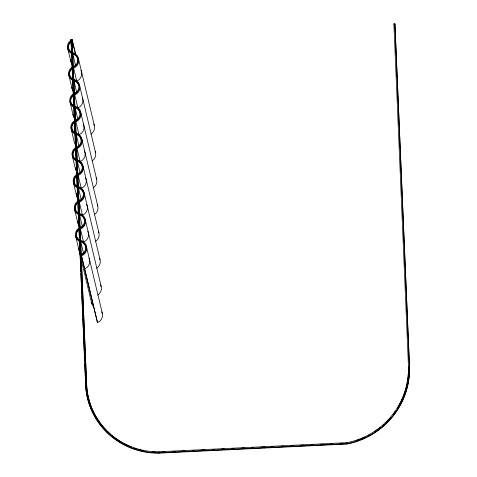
<?xml version="1.0" encoding="UTF-8"?>
<svg xmlns="http://www.w3.org/2000/svg" width="477" height="477" viewBox="0 0 477 477"><rect width="100%" height="100%" fill="white"/><g stroke="black" fill="none" stroke-linecap="round" stroke-linejoin="round"><path stroke-width="0.72" d="M70.942 39.525L71.973 39.478L75.599 54.259L72.325 40.515L72.057 39.835L71.031 39.883L70.942 39.525L85.651 384.808A72.987 71.812 -13.4 0 0 159.008 453.15L347.089 444.039A76.976 75.736 -13.4 0 0 409.54 367.141L394.92 23.85L393.889 23.898L408.515 367.177A75.944 74.722 -13.4 0 1 408.223 375.948M395.004 24.208L393.978 24.255L393.889 23.898M71.973 39.478L86.593 384.402A71.955 70.799 -13.4 0 0 158.919 451.779L346.809 442.686A75.944 74.722 -13.4 0 0 408.425 366.819L408.515 367.177M162.705 451.957L164.923 451.85M172.328 451.492L175.286 451.349M182.685 450.992L184.909 450.884M192.309 450.526L194.533 450.419M201.932 450.061L204.895 449.918M212.295 449.561L214.513 449.453M221.918 449.095L224.136 448.982M231.536 448.624L234.499 448.481M241.899 448.124L244.123 448.016M251.522 447.659L253.746 447.551M261.146 447.193L264.103 447.05M270.787 446.728L273.756 446.585M281.18 446.228L283.41 446.12M290.833 445.756L293.808 445.613M300.486 445.291L303.455 445.148M310.885 444.791L313.109 444.677M320.538 444.32L323.507 444.176M330.191 443.854L332.415 443.747M339.845 443.389L342.814 443.24M394.92 23.85L409.457 366.783A76.976 75.736 -13.4 0 1 347.006 443.682L158.924 452.78A72.987 71.812 -13.4 0 1 85.568 384.45M72.236 40.593L72.504 41.272M83.517 253.323L80.583 241.022A7.197 7.083 -13.4 0 1 81.156 254.432L97.499 322.613A7.942 7.811 -13.4 0 0 101.768 311.845M81.334 255.195L81.603 255.869A7.942 7.811 -13.4 0 0 85.311 244.17M84.429 268.175L84.691 268.855A7.942 7.811 -13.4 0 0 88.96 258.087M97.499 322.613L81.156 254.432M409.457 366.783L409.54 367.141M346.809 442.686L346.892 443.044M347.006 443.682L347.089 444.039M336.213 444.206L336.303 444.564M264.89 448.016L264.759 446.657M78.472 58.844L94.374 125.588M70.727 40.509A7.197 7.083 -13.4 0 0 72.623 53.245L75.557 65.546M79.611 85.669L95.507 152.407M72.623 53.245A7.197 7.083 -13.4 0 1 73.196 66.661L73.375 67.418M67.859 48.988L70.948 61.974M74.15 80.13L73.971 79.367A7.942 7.811 -13.4 0 1 74.597 94.16L77.87 107.909A7.942 7.811 -13.4 0 0 82.36 97.624M76.69 92.371L73.762 80.07A7.197 7.083 -13.4 0 1 74.329 93.486M80.744 112.489L96.646 179.233M159.008 453.15L158.919 451.779M68.992 75.813L72.087 88.794M77.829 119.196L74.901 106.896A7.197 7.083 -13.4 0 1 75.467 120.305A7.197 7.083 -13.4 0 0 76.034 133.721A7.197 7.083 -13.4 0 1 76.606 147.131L76.785 147.894M81.883 139.314L97.785 206.058M70.131 102.638L73.225 115.619M76.034 133.721L78.967 146.022M83.022 166.139L98.924 232.883M71.27 129.464L74.364 142.444A7.197 7.083 -13.4 0 0 75.664 145.056M77.56 160.606L77.381 159.843A7.942 7.811 -13.4 0 1 78.007 174.636L81.281 188.379A7.942 7.811 -13.4 0 0 85.544 177.611M80.106 172.847L77.173 160.546A7.197 7.083 -13.4 0 1 77.739 173.956M84.155 192.964L100.057 259.709M72.403 156.283L75.497 169.269M81.239 199.672L78.311 187.372A7.197 7.083 -13.4 0 1 78.878 200.781A7.197 7.083 -13.4 0 0 78.067 213.648M85.294 219.79L101.196 286.534M73.541 183.108L76.636 196.095M79.838 214.256L79.653 213.493A7.942 7.811 -13.4 0 1 80.285 228.286A6.457 6.356 -13.4 0 0 80.792 240.319A7.942 7.811 -13.4 0 1 81.418 255.112M82.378 226.497L79.444 214.197A7.197 7.083 -13.4 0 1 80.017 227.607M86.432 246.615L102.334 313.359M80.285 228.286L83.558 242.03A7.942 7.811 -13.4 0 0 87.822 231.262M74.68 209.934L77.775 222.92M75.819 236.759L80.446 256.197M81.472 260.496L91.715 303.503M86.593 384.402L86.677 384.76A71.955 70.799 -13.4 0 0 89.777 402.564M72.057 39.835L86.677 384.76M71.031 39.883L71.311 46.573M71.377 48.058L71.783 57.723M71.848 59.214L72.26 68.873M72.319 70.363L72.731 80.023M72.79 81.513L73.708 103.068M73.768 104.558L74.179 114.224M74.245 115.708L74.65 125.373M74.716 126.858L75.127 136.523M75.187 138.008L75.599 147.673M75.658 149.158L76.07 158.823M76.135 160.308L76.541 169.973M76.636 172.203L77.518 193.018M77.584 194.503L77.995 204.168M78.055 205.659L78.466 215.318M78.526 216.808L78.938 226.468M79.003 227.958L79.409 237.624M79.474 239.108L79.886 248.773M79.975 251.003L80.857 271.818M80.923 273.303L81.805 294.118M81.871 295.603L82.277 305.268M82.342 306.753L82.754 316.418M82.813 317.903L83.225 327.568M83.284 329.058L84.202 350.613M84.262 352.104L84.673 361.763M84.739 363.253L85.144 372.913M85.21 374.403L85.621 384.068M75.599 235.31A7.197 7.083 -13.4 0 0 80.768 241.779A7.197 7.083 -13.4 0 1 85.932 248.249M67.734 46.072A7.197 7.083 -13.4 0 0 72.808 54.008A7.197 7.083 -13.4 0 1 77.876 61.944M73.941 80.834A7.197 7.083 -13.4 0 1 78.89 85.854M72.564 80.285A7.197 7.083 -13.4 0 1 68.873 72.898M80.243 114.128A7.197 7.083 -13.4 0 0 75.08 107.659A7.197 7.083 -13.4 0 1 69.916 101.184M76.219 134.478A7.197 7.083 -13.4 0 1 81.382 140.953M74.841 133.936A7.197 7.083 -13.4 0 1 71.145 126.548M77.352 161.304A7.197 7.083 -13.4 0 1 82.521 167.779M75.974 160.761A7.197 7.083 -13.4 0 1 72.283 153.373M83.564 196.065A7.197 7.083 -13.4 0 0 78.49 188.129A7.197 7.083 -13.4 0 1 73.327 181.659M79.629 214.954A7.197 7.083 -13.4 0 1 84.578 219.975M78.252 214.411A7.197 7.083 -13.4 0 1 74.555 207.018M69.034 50.031A6.457 6.356 -13.4 0 1 71.311 41.881M77.03 55.964A7.942 7.811 -13.4 0 1 73.643 68.098M70.173 76.857A6.457 6.356 -13.4 0 1 72.45 68.706M79.039 84.149A7.942 7.811 -13.4 0 1 74.776 94.923M78.168 82.789A7.942 7.811 -13.4 0 1 78.783 83.678M72.021 104.791A6.457 6.356 -13.4 0 1 71.311 103.682M70.846 102.454A6.457 6.356 -13.4 0 1 73.589 95.531M79.307 109.615A7.942 7.811 -13.4 0 1 75.915 121.748M74.084 132.558A6.457 6.356 -13.4 0 1 74.728 122.356M80.768 136.869A7.942 7.811 -13.4 0 1 77.053 148.574M73.583 157.332A6.457 6.356 -13.4 0 1 75.861 149.182M81.901 163.694A7.942 7.811 -13.4 0 1 78.192 175.399M80.44 162.102A7.942 7.811 -13.4 0 1 81.579 163.259M74.722 184.158A6.457 6.356 -13.4 0 1 77 176.007M83.815 191.939A7.942 7.811 -13.4 0 1 79.325 202.224M82.718 190.084A7.942 7.811 -13.4 0 1 83.588 191.45M75.861 210.983A6.457 6.356 -13.4 0 1 78.139 202.826M83.857 216.91A7.942 7.811 -13.4 0 1 80.464 229.049M77.703 238.917A6.457 6.356 -13.4 0 1 79.271 229.652M78.419 213.004A6.457 6.356 -13.4 0 1 77.954 202.069M78.52 186.668A7.942 7.811 -13.4 0 1 79.146 201.461L82.42 215.205A7.942 7.811 -13.4 0 0 86.683 204.436M77.28 186.179A6.457 6.356 -13.4 0 1 76.821 175.244M76.147 159.354A6.457 6.356 -13.4 0 1 75.682 148.419M76.242 133.017A7.942 7.811 -13.4 0 1 76.869 147.81L80.148 161.554A7.942 7.811 -13.4 0 0 84.411 150.786M75.008 132.528A6.457 6.356 -13.4 0 1 74.543 121.593M75.11 106.192A7.942 7.811 -13.4 0 1 75.736 120.985L79.009 134.735A7.942 7.811 -13.4 0 0 83.272 123.96M73.869 105.703A6.457 6.356 -13.4 0 1 73.41 94.768M72.737 78.878A6.457 6.356 -13.4 0 1 72.271 67.943M72.832 52.542A7.942 7.811 -13.4 0 1 73.458 67.335L76.731 81.084A7.942 7.811 -13.4 0 0 81.001 70.31M71.598 52.053A6.457 6.356 -13.4 0 1 71.133 41.117M72.385 79.522A7.197 7.083 -13.4 0 1 73.196 66.661M73.524 106.347A7.197 7.083 -13.4 0 1 73.005 94.16M75.795 159.998A7.197 7.083 -13.4 0 1 75.277 147.81M76.934 186.823A7.197 7.083 -13.4 0 1 76.415 174.636M79.206 240.474A7.197 7.083 -13.4 0 1 78.687 228.286M82.479 254.217A7.197 7.083 -13.4 0 1 81.251 253.406M80.214 252.357A7.197 7.083 -13.4 0 1 78.693 248.296M74.519 66.446A7.197 7.083 -13.4 0 1 73.291 65.629M72.254 64.58A7.197 7.083 -13.4 0 1 70.829 59.059M75.658 93.271A7.197 7.083 -13.4 0 1 74.424 92.455M73.392 91.405A7.197 7.083 -13.4 0 1 71.872 87.345M76.797 120.097A7.197 7.083 -13.4 0 1 75.563 119.28M74.531 118.23A7.197 7.083 -13.4 0 1 73.011 114.17M79.069 173.747A7.197 7.083 -13.4 0 1 77.84 172.93M76.016 170.641A7.197 7.083 -13.4 0 1 75.283 167.821M80.208 200.567A7.197 7.083 -13.4 0 1 78.973 199.756M77.942 198.706A7.197 7.083 -13.4 0 1 76.511 193.179M81.346 227.392A7.197 7.083 -13.4 0 1 80.112 226.581M79.081 225.532A7.197 7.083 -13.4 0 1 77.56 221.471M155.466 452.101A71.955 70.799 -13.4 0 1 152.634 451.946M143.541 450.699A71.955 70.799 -13.4 0 1 142.158 450.401M140.781 450.085A71.955 70.799 -13.4 0 1 138.735 449.555M136.028 448.75A71.955 70.799 -13.4 0 1 134.019 448.082M131.378 447.098A71.955 70.799 -13.4 0 1 123.722 443.544M121.879 442.519A71.955 70.799 -13.4 0 1 120.669 441.803M119.471 441.064A71.955 70.799 -13.4 0 1 111.54 435.274M110.479 434.356A71.955 70.799 -13.4 0 1 89.986 403.232M408.151 376.675A75.944 74.722 -13.4 0 1 404.55 393.108M404.305 393.799A75.944 74.722 -13.4 0 1 401.211 401.264M400.889 401.926A75.944 74.722 -13.4 0 1 397.317 408.36M395.302 411.442A75.944 74.722 -13.4 0 1 393.131 414.43M390.818 417.303A75.944 74.722 -13.4 0 1 389.858 418.418M388.367 420.064A75.944 74.722 -13.4 0 1 385.786 422.705M383.621 424.727A75.944 74.722 -13.4 0 1 382.512 425.711M380.235 427.607A75.944 74.722 -13.4 0 1 379.072 428.519M377.295 429.849A75.944 74.722 -13.4 0 1 374.856 431.542M369.8 434.636A75.944 74.722 -13.4 0 1 368.5 435.352M365.185 437.021A75.944 74.722 -13.4 0 1 363.838 437.647M363.164 437.946A75.944 74.722 -13.4 0 1 361.113 438.816M359.73 439.359A75.944 74.722 -13.4 0 1 356.23 440.605M93.021 306.115A7.197 7.083 -13.4 0 1 91.501 302.054M93.808 124.074A7.942 7.811 -13.4 0 1 91.006 134.097M95.167 151.388A7.942 7.811 -13.4 0 1 92.139 160.922M96.08 177.718A7.942 7.811 -13.4 0 1 93.277 187.747M97.219 204.544A7.942 7.811 -13.4 0 1 94.416 214.572M98.578 231.858A7.942 7.811 -13.4 0 1 95.555 241.392M99.49 258.194A7.942 7.811 -13.4 0 1 96.688 268.217M100.629 285.019A7.942 7.811 -13.4 0 1 97.827 295.042"/></g></svg>
